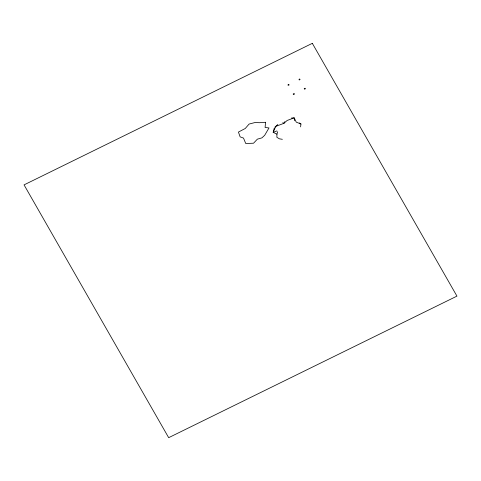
<?xml version="1.0" encoding="UTF-8"?>
<svg xmlns="http://www.w3.org/2000/svg" width="481" height="481" viewBox="0 0 481 481"><rect width="100%" height="100%" fill="white"/><g stroke="black" fill="none" stroke-linecap="round" stroke-linejoin="round"><path stroke-width="0.72" d="M277.723 131.692L276.942 134.175L276.882 137.326L279.413 138.823L282.359 139.31M300.601 126.882L300.944 123.996L299.38 122.938M274.176 128.337L273.178 132.341L276.942 134.175M284.842 121.639L283.964 123.31L275.715 126.407L274.801 127.249M277.856 124.501L275.715 126.407L273.178 132.341L276.882 130.922M291.474 118.031L294.192 117.857L296.272 122.15L300.944 123.996M282.804 122.643L283.964 123.31L287.145 120.466L294.192 117.857L294.703 120.755M265.536 122.282L265.103 127.483L268.987 127.934L264.67 135.317L261.917 137.861L257.353 139.165L253.541 143.212L245.731 143.506L243.512 138.083L240.151 136.881L238.426 132.059L245.238 128.505L249.092 124.062L255.351 122.445L259.271 122.715L265.536 122.282M312.325 43.326L24.05 184.878L168.675 437.674L456.95 296.122L312.325 43.326M288.792 84.458L287.933 84.878L288.221 85.39L289.081 84.969L288.792 84.458M299.741 79.082L298.96 79.467L299.248 79.972L300.03 79.587L299.741 79.082M294.041 93.639L293.188 94.06L293.518 94.637L294.372 94.216L294.041 93.639M304.996 88.263L304.214 88.648L304.545 89.225L305.327 88.841L304.996 88.263"/></g></svg>
